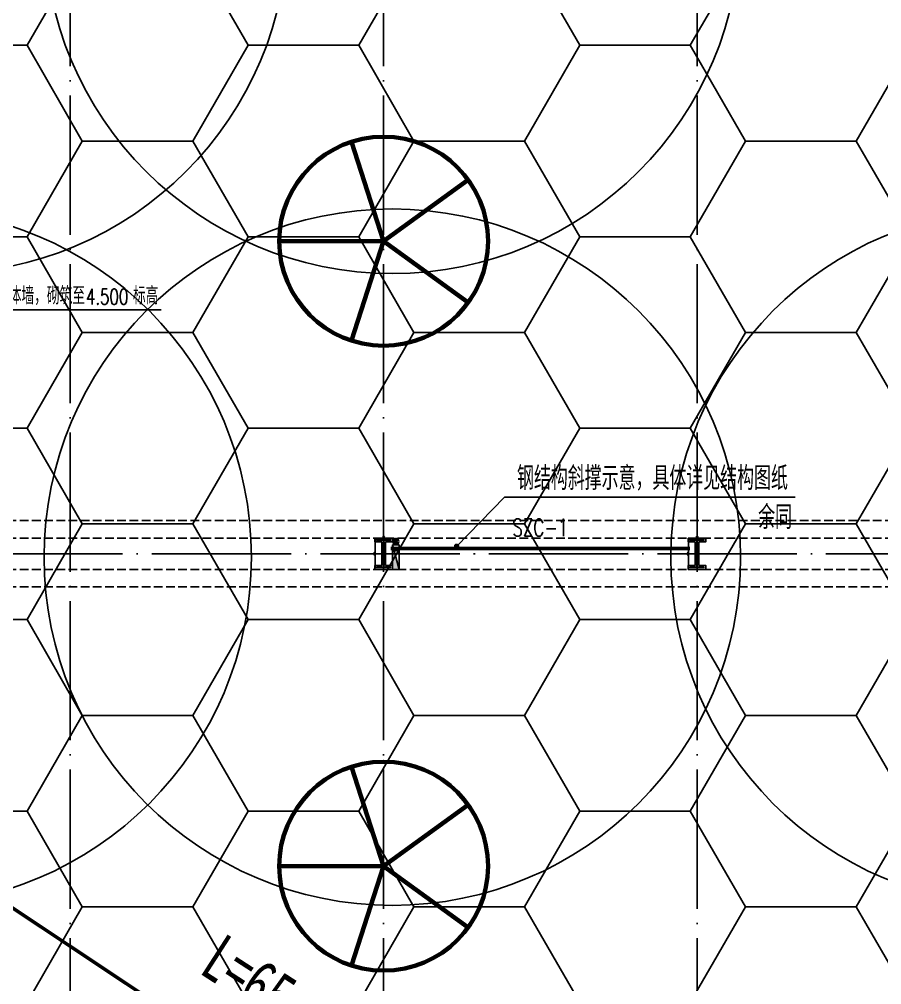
# Model space of a CAD drawing. Extents: x -821772 to -21949, y 506164 to 1049594.
# Drawn here: x -292318 to -267550, y 572440 to 600169 of the extents above; entities that cross this region are included whole.
import ezdxf
from ezdxf.enums import TextEntityAlignment as Align
from ezdxf.xclip import XClip

# ---------------------------------------------------------------- set-up
doc = ezdxf.new("R2010")
doc.units = 0
doc.header["$LTSCALE"] = 1000
doc.header["$MEASUREMENT"] = 0
doc.header["$XCLIPFRAME"] = 2
for name, pattern in [('10平面20250807_t3$0$CENTER', [2, 1.25, -0.25, 0.25, -0.25]), ('10平面20250807_t3$0$DASH', [0.35, 0.25, -0.1]), ('10平面20250807_t3$0$DOTE', [2.42, 2, -0.2, 0.02, -0.2]), ('ACAD_ISO04W100', [30.5, 24, -3, 0.5, -3]), ('DASH', [0.35, 0.25, -0.1])]:
    doc.linetypes.add(name, pattern=pattern)
doc.layers.get('Defpoints').update_dxf_attribs({"color": 210})
for name, color, linetype in [('10平面20250807_t3$0$A-AXIS-DOTE', 8, '10平面20250807_t3$0$DOTE'), ('10平面20250807_t3$0$A-AXIS-DP', 8, 'Continuous'), ('10平面20250807_t3$0$A-HATCH-2', 8, 'Continuous'), ('10平面20250807_t3$0$A-LIN-V', 8, 'Continuous'), ('10平面20250807_t3$0$A-WINDOW', 8, 'Continuous'), ('10平面20250807_t3$0$AS-COLN', 8, 'Continuous'), ('10平面20250807_t3$0$AS-WALL', 8, 'Continuous'), ('10平面20250807_t3$0$DIM_SYMB', 8, 'Continuous'), ('10平面20250807_t3$0$PUB_TEXT', 8, 'Continuous'), ('10平面20250807_t3$0$SB_ZF消火栓', 10, 'Continuous'), ('10平面20250807_t3$0$SB_ZF消火栓M', 10, 'Continuous'), ('PUB_HATCH', 8, 'Continuous'), ('SPACE', 7, 'Continuous')]:
    doc.layers.add(name, color=color, linetype=linetype)
for name, color, linetype, lineweight in [('10平面20250807_t3$0$LG-ZF消防', 1, 'Continuous', 60), ('10平面20250807_t3$0$THIN', 8, 'Continuous', 0), ('10平面20250807_t3$0$柱间支撑', 8, '10平面20250807_t3$0$CENTER', 0), ('s疏散距离', 1, 'ACAD_ISO04W100', 18)]:
    doc.layers.add(name, color=color, linetype=linetype, lineweight=lineweight)
doc.styles.add('10平面20250807_t3$0$_TCH_DIM', font='SIMPLEX', dxfattribs={"bigfont": 'GBCBIG'})
doc.styles.add('10平面20250807_t3$0$_TCH_DIM_T3', font='SIMPLEX', dxfattribs={"width": 0.705882, "bigfont": 'GBCBIG'})
doc.styles.add('10平面20250807_t3$0$TSSD_Rein', font='tj-romans1.shx', dxfattribs={"width": 0.7, "bigfont": 'tj-hztxt.shx'})
doc.styles.add('黑体', font='simhei.ttf', dxfattribs={"width": 0.7})
doc.dimstyles.new('10平面20250807_t3$0$_TCH_ARCH&&10', dxfattribs={"dimtxt": 29.75, "dimasz": 10, "dimexe": 10, "dimexo": 10, "dimgap": 12.625, "dimtad": 1, "dimdec": 0, "dimzin": 0, "dimdsep": 46, "dimtxsty": '10平面20250807_t3$0$_TCH_DIM_T3', "dimblk": '10平面20250807_t3$0$_ArchTick', "dimcen": 0.09, "dimclrt": 7, "dimazin": 2, "dimtfac": 1, "dimtdec": 0, "dimtix": 1, "dimtmove": 2, "dimatfit": 3, "dimfxl": 0, "dimtolj": 1, "dimtzin": 0, "dimarcsym": 0})

# ---------------------------------------------------------------- blocks, each defined once
blk = doc.blocks.new('10平面20250807_t3$0$dote')
at = {"layer": '10平面20250807_t3$0$A-AXIS-DOTE', "ltscale": 2}
for p, q in [((-52117.8, -264080), (-52117.8, -75950)), ((-70117.8, -264080), (-70117.8, -178600)), ((-61117.8, -264080), (-61117.8, -178600)), ((100786.4, -220000), (-97273.6, -220000))]:
    blk.add_line(p, q, dxfattribs=at)
blk = doc.blocks.new('10平面20250807_t3$0$4324324')
at = {"layer": '10平面20250807_t3$0$A-HATCH-2', "linetype": '10平面20250807_t3$0$DASH'}
for p, q in [((-294754.2, 585770.1), (-128854.2, 585770.1)), ((-294754.2, 585270.1), (-128854.2, 585270.1)), ((-307354.2, 584369.9), (-128854.2, 584369.9)), ((-307354.2, 583869.9), (-128854.2, 583869.9))]:
    blk.add_line(p, q, dxfattribs=at)
blk = doc.blocks.new('10平面20250807_t3$0$w4324324')
at = {"layer": '10平面20250807_t3$0$A-HATCH-2', "lineweight": 60}
for q in [(-1694760, 686605), (-1697614, 684532), (-1691907, 684532), (-1696524, 681178), (-1692997, 681178)]:
    blk.add_line((-1694760, 683605), q, dxfattribs=at)
blk.add_circle((-1694760, 683605), 3000, dxfattribs=at)
blk = doc.blocks.new('10平面20250807_t3$0$342343')
at = {"layer": '10平面20250807_t3$0$A-LIN-V'}
for p in [(1048660, 81556), (1066610, 81556)]:
    blk.add_blockref('10平面20250807_t3$0$w4324324', p, dxfattribs=at)
blk = doc.blocks.new('10平面20250807_t3$0$_ArchTick')
at = {"color": 0, "linetype": 'ByBlock', "const_width": 0.4}
blk.add_lwpolyline([(-0.5, -0.5), (0.5, 0.5)], dxfattribs=at)
blk = doc.blocks.new('*D10492')
at = {"layer": '10平面20250807_t3$0$A-AXIS-DP', "color": 0, "lineweight": -2}
for p, q in [((-165054, 621030), (-165054, 621079)), ((-165054, 621069), (-164654, 621069)), ((-164654, 621030), (-164654, 621079))]:
    blk.add_line(p, q, dxfattribs=at)
at = {"layer": 'Defpoints', "color": 0}
for p in [(-165054, 621020), (-164654, 621069), (-164654, 621020)]:
    blk.add_point(p, dxfattribs=at)
at = {"layer": '10平面20250807_t3$0$A-AXIS-DP', "color": 0, "lineweight": -2, "xscale": 10, "yscale": 10, "zscale": 10, "rotation": 180}
blk.add_blockref('10平面20250807_t3$0$_ArchTick', (-165054, 621069), dxfattribs=at)
at = {"layer": '10平面20250807_t3$0$A-AXIS-DP', "color": 0, "lineweight": -2, "xscale": 10, "yscale": 10, "zscale": 10}
blk.add_blockref('10平面20250807_t3$0$_ArchTick', (-164654, 621069), dxfattribs=at)
at = {"layer": '10平面20250807_t3$0$A-AXIS-DP', "color": 7, "insert": (-164854, 621096), "char_height": 29.8, "attachment_point": 5, "style": '10平面20250807_t3$0$_TCH_DIM_T3'}
blk.add_mtext('\\A1;400', dxfattribs=at)
blk = doc.blocks.new('*D10493')
at = {"layer": '10平面20250807_t3$0$A-AXIS-DP', "color": 0, "lineweight": -2}
for p, q in [((-165064, 621020), (-165105, 621020)), ((-165095, 620220), (-165095, 621020)), ((-165064, 620220), (-165105, 620220))]:
    blk.add_line(p, q, dxfattribs=at)
at = {"layer": 'Defpoints', "color": 0}
for p in [(-165095, 621020), (-165054, 621020), (-165054, 620220)]:
    blk.add_point(p, dxfattribs=at)
at = {"layer": '10平面20250807_t3$0$A-AXIS-DP', "color": 0, "lineweight": -2, "xscale": 10, "yscale": 10, "zscale": 10}
for p, rotation in [((-165095, 621020), 90), ((-165095, 620220), 270)]:
    blk.add_blockref('10平面20250807_t3$0$_ArchTick', p, dxfattribs=dict(at, rotation=rotation))
at = {"layer": '10平面20250807_t3$0$A-AXIS-DP', "color": 7, "insert": (-165123, 620620), "char_height": 29.8, "attachment_point": 5, "rotation": 90, "style": '10平面20250807_t3$0$_TCH_DIM_T3'}
blk.add_mtext('\\A1;800', dxfattribs=at)
blk = doc.blocks.new('10平面20250807_t3$0$23124232432')
at = {"layer": '10平面20250807_t3$0$DIM_SYMB'}
for p, q in [((-279758, 585031), (-278384, 586441)), ((-278384, 586441), (-270031, 586441))]:
    blk.add_line(p, q, dxfattribs=at)
at = {"layer": '10平面20250807_t3$0$DIM_SYMB', "const_width": 80}
blk.add_lwpolyline([(-279786, 585002, 1), (-279730, 585059, 1)], format="xyb", close=True, dxfattribs=at)
at = {"layer": '10平面20250807_t3$0$柱间支撑', "const_width": 100}
blk.add_lwpolyline([(-273054, 584970), (-281654, 584970)], dxfattribs=at)
at = {"layer": '10平面20250807_t3$0$PUB_TEXT', "style": '10平面20250807_t3$0$_TCH_DIM'}
for s, height, p in [('钢结构斜撑示意，具体详见结构图纸', 675.18, (-278023, 586651)), ('余同', 675.2, (-271098, 585531))]:
    blk.add_text(s, height=height, dxfattribs=at).set_placement(p)
at = {"layer": '10平面20250807_t3$0$THIN', "style": '10平面20250807_t3$0$TSSD_Rein', "width": 0.7}
blk.add_text('SZC-1', height=500, dxfattribs=at).set_placement((-277354, 585170), align=Align.BOTTOM_CENTER)
blk = doc.blocks.new('10平面20250807_t3$0$A$C5D961328')
at = {"layer": '10平面20250807_t3$0$SB_ZF消火栓'}
blk.add_hatch(color=256, dxfattribs=at).paths.add_polyline_path([(0, 40), (700, 40), (700, 240)])
at = {"layer": '10平面20250807_t3$0$A-LIN-V', "ltscale": 500}
blk.add_circle((350, 40), 10001, dxfattribs=at)
at = {"layer": '10平面20250807_t3$0$SB_ZF消火栓'}
for p, q in [((700, 240), (0, 240)), ((0, 240), (0, 40)), ((700, 240), (0, 40)), ((0, 40), (700, 40)), ((700, 240), (700, 40))]:
    blk.add_line(p, q, dxfattribs=at)
at = {"layer": '10平面20250807_t3$0$SB_ZF消火栓', "color": 1}
blk.add_circle((140, 140), 32.5, dxfattribs=at)
blk = doc.blocks.new('10平面20250807_t3$0$we42342343234')
at = {"layer": '10平面20250807_t3$0$LG-ZF消防'}
blk.add_circle((-281504, 585170), 50, dxfattribs=at)
at = {"layer": '10平面20250807_t3$0$SB_ZF消火栓M', "xscale": -1, "rotation": 270}
for p in [(-294644, 602520), (-281644, 602520)]:
    blk.add_blockref('10平面20250807_t3$0$A$C5D961328', p, dxfattribs=at)
at = {"layer": '10平面20250807_t3$0$SB_ZF消火栓M'}
for p, rotation in [((-295304, 584760), 180), ((-281644, 585070), 270), ((-263644, 585070), 270)]:
    blk.add_blockref('10平面20250807_t3$0$A$C5D961328', p, dxfattribs=dict(at, rotation=rotation))
blk = doc.blocks.new('10平面20250807_t3$0$234243242332')
at = {"layer": '10平面20250807_t3$0$SB_ZF消火栓'}
blk.add_blockref('10平面20250807_t3$0$we42342343234', (0, 0), dxfattribs=at)
blk = doc.blocks.new('10平面20250807_t3$0$w42343243')
at = {"layer": '10平面20250807_t3$0$A-HATCH-2'}
blk.add_lwpolyline([(-165104.2, 621070), (-164604.2, 621070), (-164604.2, 620958), (-164800.2, 620958), (-164800.2, 620282), (-164604.2, 620282), (-164604.2, 620170), (-165104.2, 620170), (-165104.2, 620282), (-164908.2, 620282), (-164908.2, 620958), (-165104.2, 620958)], close=True, dxfattribs=at)
at = {"layer": '10平面20250807_t3$0$AS-COLN', "color": 3}
blk.add_lwpolyline([(-165054.2, 621020), (-164654.2, 621020), (-164654.2, 621008), (-164850.2, 621008), (-164850.2, 620232), (-164654.2, 620232), (-164654.2, 620220), (-165054.2, 620220), (-165054.2, 620232), (-164858.2, 620232), (-164858.2, 621008), (-165054.2, 621008)], close=True, dxfattribs=at)
at = {"layer": '10平面20250807_t3$0$A-AXIS-DP'}
for p1, p2, distance, picture, middle in [((-165054.2, 620220), (-165054.2, 621020), 41.2, '*D10493', (-165122.9, 620620)), ((-165054.2, 621020), (-164654.2, 621020), 48.8, '*D10492', (-164854.2, 621096.2))]:
    dim = blk.add_aligned_dim(p1=p1, p2=p2, distance=distance, dimstyle='10平面20250807_t3$0$_TCH_ARCH&&10', dxfattribs=at)
    dim.commit()
    dim.dimension.update_dxf_attribs({"geometry": picture, "text_midpoint": middle})
blk = doc.blocks.new('10平面20250807_t3$0$42343')
at = {"layer": '10平面20250807_t3$0$A-WINDOW'}
for p in [(-117000, -35800), (-108000, -35800)]:
    blk.add_blockref('10平面20250807_t3$0$w42343243', p, dxfattribs=at)
blk = doc.blocks.new('10平面20250807_t3')
at = {"layer": '10平面20250807_t3$0$DIM_SYMB'}
blk.add_line((-292880, 591820), (-288248.8, 591820), dxfattribs=at)
at = {"layer": '10平面20250807_t3$0$A-LIN-V', "rotation": 90}
blk.add_blockref('10平面20250807_t3$0$342343', (483306.5, 1221945), dxfattribs=at)
at = {"layer": '10平面20250807_t3$0$A-WINDOW'}
for name in ['10平面20250807_t3$0$42343', '10平面20250807_t3$0$4324324']:
    blk.add_blockref(name, (0, 0), dxfattribs=at)
at = {"layer": '10平面20250807_t3$0$AS-WALL'}
blk.add_blockref('10平面20250807_t3$0$dote', (-220736.4, 804820), dxfattribs=at)
at = {"layer": '10平面20250807_t3$0$SB_ZF消火栓', "linetype": 'Continuous'}
blk.add_blockref('10平面20250807_t3$0$234243242332', (0, 0), dxfattribs=at)
at = {"layer": '10平面20250807_t3$0$柱间支撑'}
blk.add_blockref('10平面20250807_t3$0$23124232432', (0, 0), dxfattribs=at)
at = {"layer": '10平面20250807_t3$0$PUB_TEXT', "style": '10平面20250807_t3$0$_TCH_DIM'}
for s, p in [('砌体墙，砌筑至', (-292984.4, 591977.5)), ('标高', (-289054.1, 591977.5))]:
    blk.add_text(s, height=506.38, dxfattribs=at).set_placement(p)
at = {"layer": '10平面20250807_t3$0$PUB_TEXT', "style": '10平面20250807_t3$0$_TCH_DIM', "width": 0.705882}
blk.add_text('4.500', height=446.25, dxfattribs=at).set_placement((-290404.1, 591977.5))

msp = doc.modelspace()

# ---------------------------------------------------------------- block references
at = {"ltscale": 100}
ref = msp.add_blockref('10平面20250807_t3', (0, 0), dxfattribs=at)
XClip(ref).set_block_clipping_path([(-386212.6353242097, 506163.79756496), (-21948.7593967821, 884998.2285294847)])

# ---------------------------------------------------------------- next in the draw order: hatches: boundary and pattern name
at = {"layer": 'PUB_HATCH', "ltscale": 5000}
h = msp.add_hatch(dxfattribs=at)
h.set_pattern_fill('HONEY', color=8, scale=2000)
h.set_pattern_definition([(0, (0, 0), (4762.5, 2749.63), [3175, -6350]), (120, (0, 0), (-4762.499, 2749.631), [3175, -6350]), (60, (0, 0), (0.0006, 5499.261), [-6350, 3175])])
h.paths.add_polyline_path([(-252854.2, 548219.9), (-252854.2, 548720), (-254254.2, 548720), (-254254.2, 548219.9), (-313754.2, 548219.9), (-313754.2, 567383.2), (-296221.3, 621420), (-254254.2, 621420), (-254254.2, 620920), (-252854.2, 620920), (-252854.2, 621420), (-200254.2, 621420), (-200254.2, 620920), (-198854.2, 620920), (-198854.2, 621420), (-146254.2, 621420), (-146254.2, 620920), (-144854.2, 620920), (-144854.2, 621420), (-128054.2, 621420), (-128054.2, 548219.9), (-144854.2, 548219.9), (-144854.2, 548720), (-146254.2, 548720), (-146254.2, 548219.9), (-198854.2, 548219.9), (-198854.2, 548720), (-200254.2, 548720), (-200254.2, 548219.9)])

# ---------------------------------------------------------------- next in the draw order: linework, layer by layer
at = {"layer": 's疏散距离', "linetype": 'DASH', "ltscale": 2, "const_width": 100}
msp.add_lwpolyline([(-254454.2, 549319.9), (-307202.2, 584419.9)], dxfattribs=at)

# ---------------------------------------------------------------- next in the draw order: texts
at = {"layer": 'SPACE', "style": '黑体', "width": 0.7}
msp.add_text('L=65.0', height=1375.11, rotation=327.11876, dxfattribs=at).set_placement((-287191.7, 572794.4))

doc.saveas('drawing.dxf')
